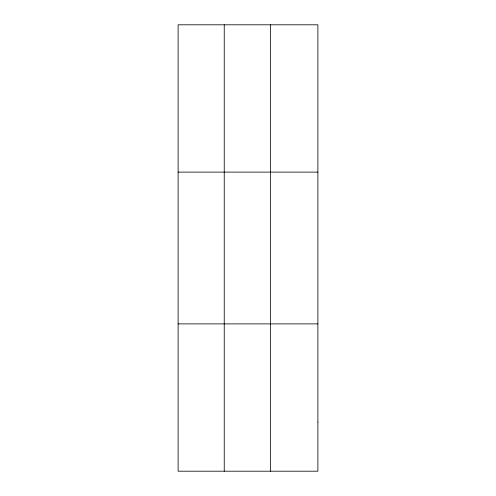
<?xml version="1.0" encoding="UTF-8"?>
<svg xmlns="http://www.w3.org/2000/svg" width="496" height="496" viewBox="0 0 496 496"><rect width="100%" height="100%" fill="white"/><g stroke="black" fill="none" stroke-linecap="round" stroke-linejoin="round"><path stroke-width="0.74" d="M224.242 24.8L224.242 471.2M270.363 24.8L270.363 471.2M178.114 172.112L317.886 172.112M178.114 323.888L317.886 323.888M317.886 422.096L317.886 471.2L178.114 471.2L178.114 24.8L317.886 24.8L317.886 422.096"/></g></svg>
